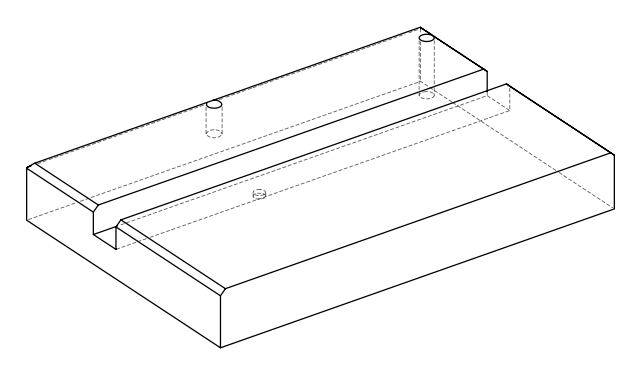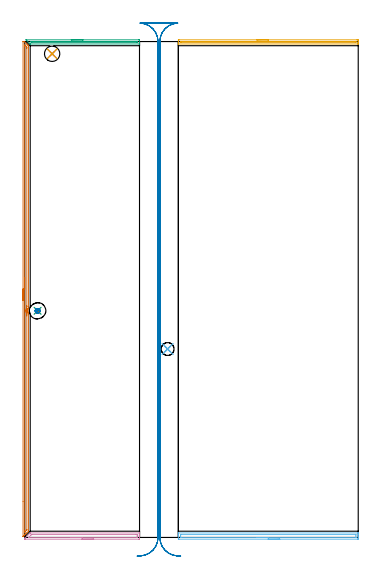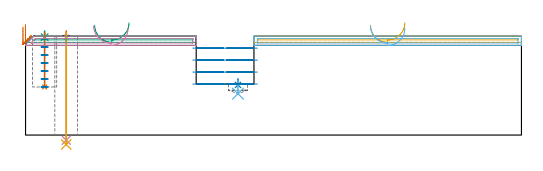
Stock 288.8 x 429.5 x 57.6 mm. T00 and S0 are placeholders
(PLAN: 14 operations, 7 tool changes, 25.2 min)
(1 SPOT_DRILL | STEP1HOLE | NXT0321_9005460120000 | 0.03 min | 2 mm3)
(2 SPOT_DRILL_1 | STEP1POCKET | NXT0321_9005460120000 | 0.03 min | 3043 mm3)
(3 SPOT_DRILL_2 | STEP1POCKET_1 | NXT0321_9005460120000 | 0.03 min | 3 mm3)
(4 DRILL_THROUGH_HOLE_INTO_CENTER | STEP1HOLE | NXT0301_055 | 0.25 min | 3166 mm3)
(5 DRILL_TO_ENLARGE_THROUGH_HOLE | STEP1HOLE | UGT0301_267 | 0.26 min | 4809 mm3)
(6 DRILL_BLIND_HOLE_INTO_CENTER | STEP1POCKET | NXT0301_083 | 0.04 min | 493 mm3)
(7 DRILL_BLIND_HOLE_INTO_CENTER_1 | STEP1POCKET_1 | NXT0301_128 | 0.13 min | 3212 mm3)
(8 MILL_ROUGH_BLIND_HOLE_CONTOUR | STEP1POCKET_1 | NXT0201_013 | Spiral | 0.59 min | 1400 mm3)
(9 AREA_MILL | FG_CHAMFER_SURFACE | UGT0205_001 | 1.7 min | 660 mm3)
(10 AREA_MILL_1 | FG_CHAMFER_SURFACE_1 | UGT0205_001 | 1.75 min | 1501 mm3)
(11 AREA_MILL_2 | FG_CHAMFER_SURFACE_2 | UGT0205_001 | 2.64 min | 1026 mm3)
(12 AREA_MILL_3 | FG_CHAMFER_SURFACE_3 | UGT0205_001 | 2.68 min | 2324 mm3)
(13 AREA_MILL_4 | FG_CHAMFER_SURFACE_4 | UGT0205_001 | 6.98 min | 4681 mm3)
(14 MILL_RECTANGULAR_SLOT | SLOT_RECTANGULAR | UGT0201_004 | Follow Part, ap 8, ae 75% | 8.02 min | 399411 mm3)
(TOOL NXT0321_9005460120000 | NC Spot Drill, 142deg, 12mm, Carbide, Uncoated | D12 PA142 FL30 Z2)
(TOOL NXT0301_055 | Carbide Drill 8.4mm [860.1-0840-042A1-MM 2214] | D8.4 PA140 FL61 Z2)
(TOOL UGT0301_267 | Twist Drill 13.3 mm | D13.3 PA118 FL108 Z2)
(TOOL NXT0301_083 | Carbide Drill 11.2mm [860.1-1120-056A1-MM 2214] | D11.2 PA140 FL72 Z2)
(TOOL NXT0301_128 | Carbide Drill 12mm [861.1-1200-036A1-GP GC34] | D12 PA150 FL37.4 Z2)
(TOOL NXT0201_013 | ENDMILL 10mm | D10 FL30 Z4)
(TOOL UGT0205_001 | Chamfer Mill 20 x 3 x 45 deg. | D20 FL50 Z2)
(TOOL UGT0201_004 | End Mill 32 mm | D32 FL53 Z6)
(OP 1 SPOT_DRILL)
G17 G21 G94 G90
T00 M6
G54
G17 G0 G90 X23.7 Y418.9 S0 M3
G43 Z67.6 H0
G94 G81 G98 Z57.028 F250. R60.6
G80
M5
M2
(OP 2 SPOT_DRILL_1)
G17 G21 G94 G90
T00 M6
G54
G17 G0 G90 X123.7 Y163.2 S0 M3
G43 Z67.6 H0
G94 G81 G98 Z29.218 F250. R32.7
G80
M5
M2
(OP 3 SPOT_DRILL_2)
G17 G21 G94 G90
T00 M6
G54
G17 G0 G90 X11.1 Y196.3 S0 M3
G43 Z67.6 H0
G94 G81 G98 Z56.993 F250. R60.6
G80
M5
M2
(OP 4 DRILL_THROUGH_HOLE_INTO_CENTER)
G17 G21 G94 G90
T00 M6
G54
G17 G0 G90 X23.7 Y418.9 S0 M3
G43 Z67.6 H1
G94 G73 G98 Z-3.029 F250. Q7.579 R59.6
G80
M5
M2
(OP 5 DRILL_TO_ENLARGE_THROUGH_HOLE)
G17 G21 G94 G90
T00 M6
G54
G17 G0 G90 X23.7 Y418.9 S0 M3
G43 Z67.6 H0
G94 G73 G98 Z-5.496 F250. Q12.619 R59.6
G80
M5
M2
(OP 6 DRILL_BLIND_HOLE_INTO_CENTER)
G17 G21 G94 G90
T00 M6
G54
G17 G0 G90 X123.7 Y163.2 S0 M3
G43 Z67.6 H1
G94 G81 G98 Z24.1 F250. R31.7
G80
M5
M2
(OP 7 DRILL_BLIND_HOLE_INTO_CENTER_1)
G17 G21 G94 G90
T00 M6
G54
G17 G0 G90 X11.1 Y196.3 S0 M3
G43 Z67.6 H1
G94 G81 G98 Z28. F250. R59.6
G80
M5
M2
(OP 8 MILL_ROUGH_BLIND_HOLE_CONTOUR)
G17 G21 G94 G90
T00 M6
G54
G17 G0 G90 X11.1 Y196.3 S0 M3
G43 Z67.6 H0
Z55.943
G94 G3 X11.562 Y197.888 R0.861 F250.
X9.369 Y197.398 R1.588
X10.002 Y194.569 R2.05
X9.369 Y197.398 R-2.05
X9.685 Y195.984 R1.025
X11.1 Y196.3 R1.025
G0 Z51.286
G3 X11.562 Y197.888 R0.861
X9.369 Y197.398 R1.588
X10.002 Y194.569 R2.05
X9.369 Y197.398 R-2.05
X9.685 Y195.984 R1.025
X11.1 Y196.3 R1.025
G0 Z46.629
G3 X11.562 Y197.888 R0.861
X9.369 Y197.398 R1.588
X10.002 Y194.569 R2.05
X9.369 Y197.398 R-2.05
X9.685 Y195.984 R1.025
X11.1 Y196.3 R1.025
G0 Z41.971
G3 X11.562 Y197.888 R0.861
X9.369 Y197.398 R1.588
X10.002 Y194.569 R2.05
X9.369 Y197.398 R-2.05
X9.685 Y195.984 R1.025
X11.1 Y196.3 R1.025
G0 Z37.314
G3 X11.562 Y197.888 R0.861
X9.369 Y197.398 R1.588
X10.002 Y194.569 R2.05
X9.369 Y197.398 R-2.05
X9.685 Y195.984 R1.025
X11.1 Y196.3 R1.025
G0 Z32.657
G3 X11.562 Y197.888 R0.861
X9.369 Y197.398 R1.588
X10.002 Y194.569 R2.05
X9.369 Y197.398 R-2.05
X9.685 Y195.984 R1.025
X11.1 Y196.3 R1.025
G0 Z28.
G3 X11.562 Y197.888 R0.861
X9.369 Y197.398 R1.588
X10.002 Y194.569 R2.05
X9.369 Y197.398 R-2.05
X9.685 Y195.984 R1.025
X11.1 Y196.3 R1.025
G0 Z67.6
M5
M2
(OP 9 AREA_MILL)
G17 G21 G94 G90
T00 M6
G54
G17 G0 G90 X40.25 Y431. S1061 M3
G43 Z67.6 H0
Z64.
G94 G1 X40.288 Z63.128 F250.
X40.402 Z62.264
X40.591 Z61.412
X40.853 Z60.58
X41.187 Z59.774
X41.59 Z59.
X42.058 Z58.264
X42.59 Z57.572
X43.179 Z56.929
X43.822 Z56.34
X44.514 Z55.808
X45.25 Z55.34
X46.024 Z54.937
X46.83 Z54.603
X47.662 Z54.341
X48.513 Z54.152
X49.378 Z54.038
X50.25 Z54.
X98.814
X99.021 Y430.998 Z54.002
X99.398 Y430.991 Z54.005
X99.4 Y430.803 Z54.194
Y430.525 Z54.472
Y428.758 Z56.236
Y428.201 Z56.798
Y427.875 Z57.124
X99.399 Y427.699 Z57.3
X99.39 Y427.406 Z57.593
X99.259 Y427.4 Z57.6
X4.805
X4.704 Y427.404 Z57.589
X4.695 Y427.408 Z57.585
X4.559 Y427.54 Z57.459
X1.241 Y430.86 Z54.139
X1.141 Y430.966 Z54.032
X1.116 Y430.995 Z54.003
X1.224 Y430.999 Z54.
X1.241 Y431.
X50.25
Y429.586 Z55.414
X97.252 Y429.585 Z55.415
X97.333 Y429.584 Z55.416
X97.373 Y429.582 Z55.418
X97.387 Y429.579 Z55.421
X97.39 Y429.571 Z55.429
X97.395 Y429.479 Z55.521
X97.399 Y429.277 Z55.723
X97.396 Y429.017 Z55.983
X97.39 Y428.836 Z56.164
X97.388 Y428.82 Z56.18
X97.371 Y428.819 Z56.181
X97.323 Y428.816 Z56.184
X97.226 Y428.815 Z56.185
X97.032 Y428.814 Z56.186
X6.069
X5.864 Y428.817 Z56.183
X5.763 Y428.819 Z56.181
X5.742 Y428.821 Z56.179
X5.649 Y428.909 Z56.091
X5.521 Y429.032 Z55.968
X5.25 Y429.3 Z55.7
X5.07 Y429.486 Z55.514
X5. Y429.562 Z55.438
X4.986 Y429.58 Z55.42
X5.011 Y429.581 Z55.419
X5.09 Y429.584 Z55.416
X5.25 Y429.586 Z55.414
X5.307
X50.25
X51.122 Z55.452
X51.986 Z55.566
X52.838 Z55.755
X53.67 Z56.017
X54.476 Z56.351
X55.25 Z56.754
X55.986 Z57.223
X56.678 Z57.754
X57.321 Z58.343
X57.91 Z58.986
X58.441 Z59.678
X58.91 Z60.414
X59.313 Z61.188
X59.647 Z61.994
X59.909 Z62.826
X60.098 Z63.678
X60.212 Z64.543
X60.25 Z65.414
G0 Z67.6
M5
M2
(OP 10 AREA_MILL_1)
G17 G21 G94 G90
T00 M6
G54
G17 G0 G90 X59.7 Y-1.5 S1061 M3
G43 Z67.6 H0
Z62.2
G94 G1 X59.662 Z61.328 F250.
X59.548 Z60.463
X59.359 Z59.612
X59.097 Z58.78
X58.763 Z57.974
X58.36 Z57.2
X57.892 Z56.464
X57.36 Z55.772
X56.771 Z55.129
X56.128 Z54.54
X55.436 Z54.008
X54.7 Z53.54
X53.926 Z53.137
X53.12 Z52.803
X52.288 Z52.541
X51.436 Z52.352
X50.572 Z52.238
X49.7 Z52.2
X0.161
X0.094 Y-1.497 Z52.203
X0. Y-1.493 Z52.207
Y-0.805 Z52.893
X0.012 Y-0.787 Z52.912
X4.657 Y3.856 Z57.556
X4.705 Y3.897 Z57.587
X5.07 Y3.9 Z57.6
X99.239
X99.39 Y3.897 Z57.588
X99.392 Y3.884 Z57.575
X99.4 Y3.546 Z57.246
Y3.165 Z56.864
Y2.526 Z56.221
Y1.323 Z55.02
Y0.758 Z54.452
Y-0.728 Z52.968
X99.397 Y-1.01 Z52.685
X99.391 Y-1.491 Z52.205
X99.281 Y-1.494 Z52.203
X98.793 Y-1.5 Z52.2
X49.7
Y-0.086 Z53.614
X3.821 Y-0.085 Z53.615
X3.285 Y-0.081 Z53.619
X3.237 Y-0.079 Z53.621
X3.195 Y-0.065 Z53.635
X3.207 Y-0.049 Z53.651
X3.229 Y-0.023 Z53.677
X3.285 Y0.035 Z53.735
X5.07 Y1.82 Z55.52
X5.428 Y2.172 Z55.872
X5.612 Y2.35 Z56.05
X5.755 Y2.479 Z56.179
X5.963 Y2.484 Z56.184
X6.004 Y2.485 Z56.185
X96.115 Y2.486 Z56.186
X97.007 Y2.485 Z56.185
X97.05 Y2.484 Z56.184
X97.39 Y2.469 Z56.169
X97.393 Y2.367 Z56.067
X97.398 Y2.139 Z55.839
X97.4 Y0.758 Z54.458
X97.399 Y0.37 Z54.07
X97.392 Y-0.02 Z53.68
X97.39 Y-0.069 Z53.631
X97.375 Y-0.079 Z53.621
X97.326 Y-0.081 Z53.619
X97.22 Y-0.084 Z53.616
X97.007 Y-0.086 Z53.614
X96.966
X49.7
X48.828 Z53.652
X47.964 Z53.766
X47.112 Z53.955
X46.28 Z54.217
X45.474 Z54.551
X44.7 Z54.954
X43.964 Z55.423
X43.272 Z55.954
X42.629 Z56.543
X42.04 Z57.186
X41.508 Z57.878
X41.04 Z58.614
X40.637 Z59.388
X40.303 Z60.194
X40.041 Z61.026
X39.852 Z61.878
X39.738 Z62.743
X39.7 Z63.614
G0 Z67.6
M5
M2
(OP 11 AREA_MILL_2)
G17 G21 G94 G90
T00 M6
G54
G17 G0 G90 X200.9 Y431. S1061 M3
G43 Z67.6 H0
Z64.
G94 G1 X200.938 Z63.128 F250.
X201.052 Z62.263
X201.241 Z61.412
X201.503 Z60.58
X201.837 Z59.774
X202.24 Z59.
X202.708 Z58.264
X203.24 Z57.572
X203.829 Z56.929
X204.472 Z56.34
X205.164 Z55.808
X205.9 Z55.34
X206.674 Z54.937
X207.48 Z54.603
X208.312 Z54.341
X209.163 Z54.152
X210.028 Z54.038
X210.9 Z54.
X287.7
X288.181 Y430.999 Z54.001
X288.656 Y430.994 Z54.002
X288.791 Y430.991 Z54.005
X288.8 Y430.525 Z54.47
Y429.982 Z55.015
Y429.642 Z55.355
Y429.099 Z55.897
Y428.758 Z56.236
Y428.077 Z56.922
Y427.767 Z57.233
Y427.413 Z57.578
X288.793 Y427.402 Z57.588
X288.628 Y427.4 Z57.6
X133.172
X133.007 Y427.402 Z57.588
X133. Y427.413 Z57.578
Y427.766 Z57.233
Y428.077 Z56.922
Y428.758 Z56.236
Y429.982 Z55.015
X133.004 Y430.525 Z54.47
X133.009 Y430.991 Z54.005
X133.144 Y430.994 Z54.002
X133.619 Y431. Z54.
X210.9
Y429.586 Z55.414
X286.451 Y429.585 Z55.415
X286.779 Y429.579 Z55.421
X286.79 Y429.473 Z55.527
X286.795 Y429.245 Z55.755
X286.79 Y429. Z56.
X286.775 Y428.821 Z56.179
X286.281 Y428.814 Z56.186
X135.406 Y428.815 Z56.185
X135.348
X135.021 Y428.821 Z56.179
X135.01 Y428.927 Z56.073
X135.004 Y429.156 Z55.844
X135.01 Y429.517 Z55.483
X135.013 Y429.58 Z55.42
X135.03 Y429.582 Z55.418
X135.08 Y429.584 Z55.416
X135.182 Y429.585 Z55.415
X135.386 Y429.586 Z55.414
X210.9
X211.772 Z55.452
X212.636 Z55.566
X213.488 Z55.755
X214.32 Z56.017
X215.126 Z56.351
X215.9 Z56.754
X216.636 Z57.223
X217.328 Z57.754
X217.971 Z58.343
X218.56 Z58.986
X219.091 Z59.678
X219.56 Z60.414
X219.963 Z61.188
X220.297 Z61.994
X220.559 Z62.826
X220.748 Z63.678
X220.862 Z64.543
X220.9 Z65.414
G0 Z67.6
M5
M2
(OP 12 AREA_MILL_3)
G17 G21 G94 G90
T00 M6
G54
G17 G0 G90 X220.9 Y-1.5 S1061 M3
G43 Z67.6 H0
Z62.2
G94 G1 X220.862 Z61.328 F250.
X220.748 Z60.464
X220.559 Z59.612
X220.297 Z58.78
X219.963 Z57.974
X219.56 Z57.2
X219.092 Z56.464
X218.56 Z55.772
X217.971 Z55.129
X217.328 Z54.54
X216.636 Z54.008
X215.9 Z53.54
X215.126 Z53.137
X214.32 Z52.803
X213.488 Z52.541
X212.636 Z52.352
X211.772 Z52.238
X210.9 Z52.2
X133.619
X133.13 Y-1.494 Z52.203
X133.009 Y-1.491 Z52.205
X133. Y-1.01 Z52.685
Y0.758 Z54.452
Y1.301 Z54.998
Y1.642 Z55.338
Y2.185 Z55.882
Y2.526 Z56.221
Y3.208 Z56.908
Y3.523 Z57.222
X133.008 Y3.882 Z57.574
X133.009 Y3.897 Z57.588
X133.172 Y3.9 Z57.6
X288.628
X288.791 Y3.897 Z57.588
X288.792 Y3.882 Z57.574
X288.8 Y3.522 Z57.222
Y3.208 Z56.908
Y2.526 Z56.221
Y1.301 Z54.998
Y0.758 Z54.452
Y0.145 Z53.841
Y-0.126 Z53.569
Y-0.739 Z52.957
X288.797 Y-1.01 Z52.686
X288.791 Y-1.491 Z52.205
X288.67 Y-1.495 Z52.203
X288.181 Y-1.5 Z52.2
X210.9
Y-0.086 Z53.614
X135.365 Y-0.085 Z53.615
X135.01 Y-0.079 Z53.621
X135.005 Y0.035 Z53.735
X135.001 Y0.275 Z53.975
Y2.043 Z55.743
X135.01 Y2.445 Z56.145
X135.015 Y2.48 Z56.18
X135.034 Y2.482 Z56.182
X135.086 Y2.485 Z56.185
X135.193 Y2.486 Z56.186
X135.406
X286.436 Y2.485 Z56.185
X286.79 Y2.479 Z56.179
X286.795 Y2.365 Z56.065
X286.799 Y2.125 Z55.825
Y0.357 Z54.057
X286.79 Y-0.045 Z53.655
X286.785 Y-0.08 Z53.62
X286.766 Y-0.082 Z53.618
X286.714 Y-0.085 Z53.615
X286.607 Y-0.086 Z53.614
X286.394
X210.9
X210.028 Z53.652
X209.164 Z53.766
X208.312 Z53.955
X207.48 Z54.217
X206.674 Z54.551
X205.9 Z54.954
X205.164 Z55.423
X204.472 Z55.954
X203.829 Z56.543
X203.24 Z57.186
X202.708 Z57.878
X202.24 Z58.614
X201.837 Z59.388
X201.503 Z60.194
X201.241 Z61.026
X201.052 Z61.878
X200.938 Z62.743
X200.9 Z63.614
G0 Z67.6
M5
M2
(OP 13 AREA_MILL_4)
G17 G21 G94 G90
T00 M6
G54
G17 G0 G90 X-1.5 Y205.1 S1061 M3
G43 Z67.6 H0
Z62.9
G94 G1 Y205.138 Z62.028 F250.
Y205.252 Z61.163
Y205.441 Z60.312
Y205.703 Z59.48
Y206.037 Z58.674
Y206.44 Z57.9
Y206.908 Z57.164
Y207.439 Z56.472
Y208.029 Z55.829
Y208.672 Z55.24
Y209.364 Z54.708
Y210.1 Z54.24
Y210.874 Z53.837
Y211.68 Z53.503
Y212.512 Z53.241
Y213.363 Z53.052
Y214.228 Z52.938
Y215.1 Z52.9
Y429.314
X-1.498 Y429.368 Z52.902
X-1.491 Y429.499 Z52.905
X-0.539 Y429.5 Z53.859
X-0.485 Y429.499 Z53.913
X-0.407 Y429.496 Z53.99
X-0.367 Y429.463 Z54.031
X-0.116 Y429.216 Z54.284
X1.787 Y427.313 Z56.187
X2.185 Y426.917 Z56.581
X2.664 Y426.436 Z57.064
X2.917 Y426.184 Z57.315
X3.075 Y426.028 Z57.47
X3.137 Y425.962 Z57.533
X3.197 Y425.895 Z57.589
X3.2 Y425.737 Z57.6
Y199.895
X3.199 Y199.242 Z57.586
X3.098 Y199.008 Z57.494
X3.095 Y199. Z57.492
X2.933 Y198.563 Z57.332
X2.808 Y198.151 Z57.205
X2.797 Y198.114 Z57.194
X2.705 Y197.719 Z57.105
X2.693 Y197.668 Z57.093
X2.62 Y197.211 Z57.016
X2.572 Y196.773 Z56.97
X2.558 Y196.549 Z56.957
X2.554 Y196.394 Z56.953
X2.553 Y196.371 Z56.952
Y196.317 Z56.949
X2.558 Y196.101 Z56.953
X2.563 Y196.036 Z56.955
X2.57 Y195.878 Z56.965
X2.616 Y195.423 Z57.011
X2.63 Y195.326 Z57.028
X2.635 Y195.294 Z57.034
X2.669 Y195.08 Z57.067
X2.685 Y194.983 Z57.082
X2.785 Y194.537 Z57.179
X2.788 Y194.528 Z57.182
X2.85 Y194.31 Z57.249
X2.915 Y194.088 Z57.315
X3.08 Y193.634 Z57.479
X3.177 Y193.4 Z57.573
X3.195 Y193.341 Z57.589
X3.2 Y193.187 Z57.6
Y5.805
Y5.405 Z57.584
X3.107 Y5.304 Z57.502
X3.075 Y5.274 Z57.473
X1.817 Y4.016 Z56.216
X0.922 Y3.122 Z55.321
X0.028 Y2.227 Z54.427
X-0.04 Y2.158 Z54.356
X-0.107 Y2.092 Z54.292
X-0.27 Y1.929 Z54.129
X-0.337 Y1.862 Z54.06
X-0.402 Y1.797 Z53.997
X-0.568 Y1.631 Z53.831
X-0.633 Y1.565 Z53.763
X-0.697 Y1.502 Z53.702
X-0.867 Y1.333 Z53.532
X-0.93 Y1.269 Z53.467
X-1.115 Y1.085 Z53.285
X-1.165 Y1.035 Z53.235
X-1.375 Y0.824 Z53.023
X-1.467 Y0.737 Z52.932
X-1.493 Y0.717 Z52.903
X-1.499 Y0.737 Z52.899
X-1.5 Y31.066 Z52.9
Y215.1
X-0.086 Z54.314
Y425.335
X-0.083 Y426.184 Z54.317
X-0.081 Y426.225 Z54.319
X-0.04 Y426.678 Z54.36
X0.464 Y426.184 Z54.864
X0.85 Y425.799 Z55.25
X1.358 Y425.289 Z55.758
X1.74 Y424.898 Z56.14
X1.781 Y424.395 Z56.181
X1.783 Y424.351 Z56.183
X1.786 Y423.5 Z56.186
Y200.789
X1.784 Y199.895 Z56.184
X1.783 Y199.852 Z56.183
X1.779 Y199.805 Z56.179
X1.74 Y199.661 Z56.14
X1.582 Y199.159 Z55.982
X1.533 Y199. Z55.933
X1.394 Y198.454 Z55.794
X1.32 Y198.106 Z55.72
X1.253 Y197.701 Z55.653
X1.195 Y197.211 Z55.595
X1.166 Y196.894 Z55.566
X1.14 Y196.317 Z55.54
X1.139 Y196.258 Z55.539
Y196.226
X1.15 Y196.016 Z55.55
X1.192 Y195.423 Z55.592
X1.232 Y195.038 Z55.632
X1.314 Y194.528 Z55.714
X1.441 Y193.934 Z55.841
X1.524 Y193.634 Z55.924
X1.74 Y192.936 Z56.14
X1.779 Y192.783 Z56.179
X1.782 Y192.739 Z56.182
X1.784 Y192.695 Z56.184
X1.786 Y191.845 Z56.186
X1.785 Y6.607 Z56.185
X1.782 Y6.516 Z56.182
X1.779 Y6.457 Z56.179
X1.769 Y6.43 Z56.169
X1.74 Y6.397 Z56.14
X1.448 Y6.099 Z55.848
X0.556 Y5.206 Z54.956
X0.26 Y4.911 Z54.66
X0.107 Y4.763 Z54.507
X-0.04 Y4.622 Z54.36
X-0.079 Y4.911 Z54.321
X-0.082 Y4.953 Z54.318
X-0.086 Y5.805 Z54.314
Y5.851
Y215.1
Y215.971 Z54.352
Y216.836 Z54.466
Y217.688 Z54.655
Y218.52 Z54.917
Y219.326 Z55.251
Y220.1 Z55.654
Y220.836 Z56.123
Y221.528 Z56.654
Y222.171 Z57.243
Y222.76 Z57.886
Y223.291 Z58.578
Y223.76 Z59.314
Y224.163 Z60.088
Y224.497 Z60.894
Y224.759 Z61.726
Y224.948 Z62.578
Y225.062 Z63.443
Y225.1 Z64.314
G0 Z67.6
M5
M2
(OP 14 MILL_RECTANGULAR_SLOT)
G17 G21 G94 G90
T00 M6
G54
G17 G0 G90 X135.015 Y-16.154 S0 M3
G43 Z67.723 H0
Z50.625
G94 G1 X132.021 Y-15.97 F250.
G2 X117. Y0. R16. F500.
G1 Y429.5
G2 X132.434 Y445.49 R16.
G1 X99.966
G2 X115.4 Y429.5 R16.
G1 Y0.
G2 X100.379 Y-15.97 R16.
G1 X97.385 Y-16.154 F250.
G0 X135.015 Z43.65
G1 X132.021 Y-15.97
G2 X117. Y0. R16. F500.
G1 Y429.5
G2 X132.434 Y445.49 R16.
G1 X99.966
G2 X115.4 Y429.5 R16.
G1 Y0.
G2 X100.379 Y-15.97 R16.
G1 X97.385 Y-16.154 F250.
G0 X135.015 Z36.675
G1 X132.021 Y-15.97
G2 X117. Y0. R16. F500.
G1 Y429.5
G2 X132.434 Y445.49 R16.
G1 X99.966
G2 X115.4 Y429.5 R16.
G1 Y0.
G2 X100.379 Y-15.97 R16.
G1 X97.385 Y-16.154 F250.
G0 X135.015 Z29.7
G1 X132.021 Y-15.97
G2 X117. Y0. R16. F500.
G1 Y429.5
G2 X132.434 Y445.49 R16.
G1 X99.966
G2 X115.4 Y429.5 R16.
G1 Y0.
G2 X100.379 Y-15.97 R16.
G1 X97.385 Y-16.154 F250.
G0 Z67.723
M5
M2
